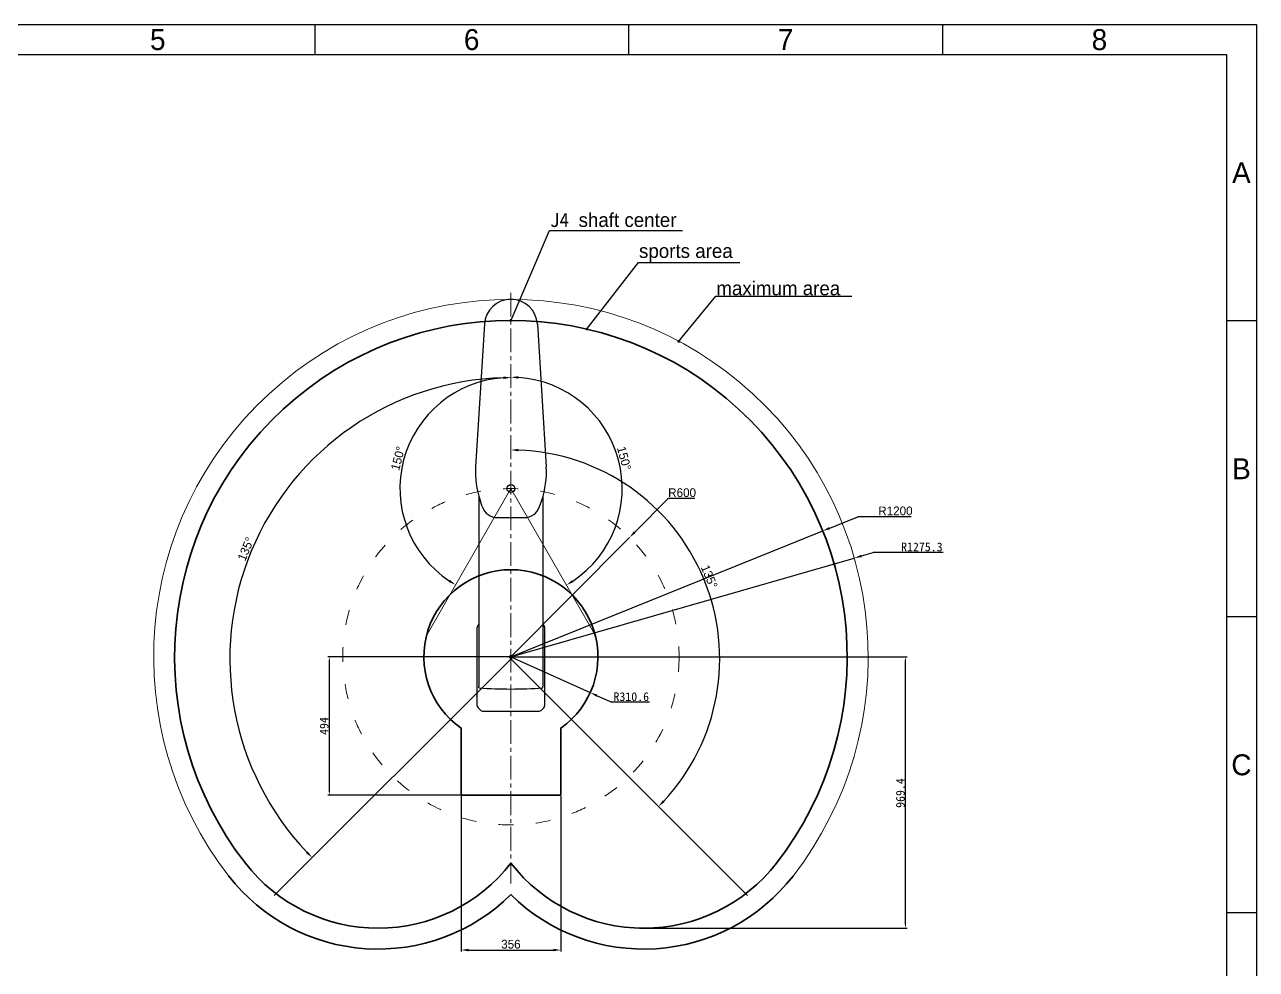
# Model space of a CAD drawing. Header units: millimetres. Extents: x 4086 to 8300, y 123 to 1549.
# Drawn here: x 7311 to 8300, y 791 to 1549 of the extents above; entities that cross this region are included whole.
import ezdxf
from ezdxf import colors
from ezdxf.entities.mleader import LeaderData, LeaderLine
from ezdxf.enums import TextEntityAlignment as Align
from ezdxf.math import Vec2, Vec3

# ---------------------------------------------------------------- set-up
doc = ezdxf.new("R2010")
doc.units = ezdxf.units.MM
doc.linetypes.add('ACAD_ISO03W100', pattern=[30, 12, -18])
doc.linetypes.add('CENTER2', pattern=[28.575, 19.05, -3.175, 3.175, -3.175])
doc.layers.add('00_COMPONENTS', color=7, linetype='Continuous')
for name, color, linetype, lineweight in [('中心线层', 7, 'CENTER2', 0), ('标注层', 7, 'Continuous', 0), ('粗线层', 7, 'Continuous', 35), ('细线层', 7, 'Continuous', 0), ('虚线层', 7, 'ACAD_ISO03W100', 0)]:
    doc.layers.add(name, color=color, linetype=linetype, lineweight=lineweight)
doc.styles.get("Standard").update_dxf_attribs({"font": 'simsun.ttc'})
doc.styles.add('思源黑', font='SourceHanSansCN-Normal.ttf')
doc.dimstyles.new('半径标注', dxfattribs={"dimtxt": 7, "dimasz": 6, "dimexe": 1.25, "dimexo": 0.625, "dimgap": 1, "dimtad": 1, "dimtoh": 1, "dimlfac": 2, "dimdsep": 46, "dimtxsty": '思源黑', "dimcen": 2.5, "dimadec": 0, "dimazin": 0, "dimtfac": 1, "dimtmove": 0, "dimatfit": 3, "dimfxl": 1, "dimarcsym": 0})
doc.dimstyles.new('直线标注', dxfattribs={"dimtxt": 7, "dimasz": 3, "dimexe": 1.25, "dimexo": 0.625, "dimtad": 1, "dimlfac": 4, "dimdsep": 46, "dimtxsty": 'Standard', "dimcen": 2.5, "dimadec": 0, "dimazin": 0, "dimtm": 1e-09, "dimtfac": 1, "dimtmove": 0, "dimatfit": 3, "dimfxl": 1, "dimarcsym": 0})

# ---------------------------------------------------------------- blocks, each defined once
blk = doc.blocks.new('1')
at = {"color": 2}
for p, q in [((7543.66, 1549.22), (7543.66, 1525.22)), ((7795.66, 1549.22), (7795.66, 1525.22)), ((8047.66, 1549.22), (8047.66, 1525.22)), ((8299.66, 1311.62), (8275.66, 1311.62)), ((8299.66, 1074.02), (8275.66, 1074.02)), ((8299.66, 836.42), (8275.66, 836.42))]:
    blk.add_line(p, q, dxfattribs=at)
for points in [[(6283.66, 123.62), (6283.66, 1549.22), (8299.66, 1549.22), (8299.66, 123.62)], [(6403.66, 147.62), (6403.66, 1525.22), (8275.66, 1525.22), (8275.66, 147.62)]]:
    blk.add_lwpolyline(points, close=True, dxfattribs=at)
at = {"color": 2, "style": '思源黑'}
for s, p in [('5', (7417.66, 1537.22)), ('6', (7669.66, 1537.22)), ('7', (7921.66, 1537.22)), ('8', (8173.66, 1537.22)), ('A', (8287.66, 1430.42)), ('B', (8287.66, 1192.82)), ('C', (8287.66, 955.22))]:
    blk.add_text(s, height=16.8, dxfattribs=at).set_placement(p, align=Align.MIDDLE_CENTER)
at = {"color": 7, "style": '思源黑'}
for tag, height, p in [('编号', 19.2, (8134.84, 252.67)), ('比例', 8, (7939.66, 171.62))]:
    blk.add_attdef(tag, text='', height=height, dxfattribs=at).set_placement(p, align=Align.MIDDLE)
at = {"linetype": 'Continuous', "lineweight": 0, "ltscale": 0.3, "style": '思源黑'}
for tag, p in [('当前页', (8121.35, 207.93)), ('总页数', (8160.27, 207.93))]:
    blk.add_attdef(tag, text='', height=8, dxfattribs=at).set_placement(p, align=Align.MIDDLE)
blk = doc.blocks.new('*D2192')
at = {"layer": 'Defpoints', "color": 0}
for p in [(7701.18, 1333.99), (7632.88, 1234.18), (7701.18, 1176.92), (7633.87, 1059.9), (7701.18, 859.9)]:
    blk.add_point(p, dxfattribs=at)
at = {"layer": '标注层', "color": 0, "lineweight": -2}
blk.add_arc((7701.18, 1176.92), 89.13, 93.85779, 236.23419, dxfattribs=at)
at = {"layer": '标注层', "color": 0}
for points in [[(7695.22, 1264.85), (7695.15, 1266.85), (7701.18, 1266.05)], [(7651.12, 1101.98), (7652.17, 1103.68), (7656.74, 1099.66)]]:
    blk.add_solid(points, dxfattribs=at)
at = {"layer": '标注层', "color": 0, "insert": (7610.52, 1201.14), "char_height": 7, "attachment_point": 5, "rotation": 75.04599, "style": '思源黑'}
blk.add_mtext('150%%d', dxfattribs=at)
blk = doc.blocks.new('*D2193')
at = {"layer": 'Defpoints', "color": 0}
for p in [(7701.18, 1333.99), (7701.18, 1176.92), (7789.18, 1161.31), (7768.5, 1059.9), (7701.18, 859.9)]:
    blk.add_point(p, dxfattribs=at)
at = {"layer": '标注层', "color": 0, "lineweight": -2}
blk.add_arc((7701.18, 1176.92), 89.37, 303.75557, 86.15245, dxfattribs=at)
at = {"layer": '标注层', "color": 0}
for points in [[(7707.21, 1267.09), (7707.15, 1265.09), (7701.18, 1266.29)], [(7750.31, 1103.47), (7751.37, 1101.77), (7745.74, 1099.46)]]:
    blk.add_solid(points, dxfattribs=at)
at = {"layer": '标注层', "color": 0, "insert": (7792.08, 1201.2), "char_height": 7, "attachment_point": 5, "rotation": 284.95401, "style": '思源黑'}
blk.add_mtext('150%%d', dxfattribs=at)
blk = doc.blocks.new('*D2194')
at = {"layer": 'Defpoints', "color": 0}
for p in [(7701.18, 1041.92), (7555.38, 930.77), (7701.18, 930.77)]:
    blk.add_point(p, dxfattribs=at)
at = {"layer": '标注层', "color": 0, "lineweight": -2}
for p, q in [((7700.56, 1041.92), (7554.13, 1041.92)), ((7555.38, 1038.92), (7555.38, 933.77)), ((7700.56, 930.77), (7554.13, 930.77))]:
    blk.add_line(p, q, dxfattribs=at)
at = {"layer": '标注层', "color": 0}
for points in [[(7555.88, 1038.92), (7554.88, 1038.92), (7555.38, 1041.92)], [(7554.88, 933.77), (7555.88, 933.77), (7555.38, 930.77)]]:
    blk.add_solid(points, dxfattribs=at)
at = {"layer": '标注层', "color": 0, "insert": (7551.26, 986.35), "char_height": 7, "attachment_point": 5, "rotation": 90}
blk.add_mtext('494', dxfattribs=at)
blk = doc.blocks.new('*D2195')
at = {"layer": 'Defpoints', "color": 0}
for p in [(7661.13, 930.77), (7741.23, 930.77), (7741.23, 806.57)]:
    blk.add_point(p, dxfattribs=at)
at = {"layer": '标注层', "color": 0, "lineweight": -2}
for p, q in [((7661.13, 930.15), (7661.13, 805.32)), ((7741.23, 930.15), (7741.23, 805.32)), ((7667.13, 806.57), (7735.23, 806.57))]:
    blk.add_line(p, q, dxfattribs=at)
at = {"layer": '标注层', "color": 0}
for points in [[(7667.13, 807.57), (7667.13, 805.57), (7661.13, 806.57)], [(7735.23, 805.57), (7735.23, 807.57), (7741.23, 806.57)]]:
    blk.add_solid(points, dxfattribs=at)
at = {"layer": '标注层', "color": 0, "insert": (7701.18, 811.2), "char_height": 7, "attachment_point": 5, "style": '思源黑'}
blk.add_mtext('356', dxfattribs=at)
blk = doc.blocks.new('*D2196')
at = {"layer": 'Defpoints', "color": 0}
for p in [(7701.18, 1041.92), (8018, 1041.92), (7803.92, 824.16)]:
    blk.add_point(p, dxfattribs=at)
at = {"layer": '标注层', "color": 0, "lineweight": -2}
for p, q in [((7701.81, 1041.92), (8019.25, 1041.92)), ((8018, 827.16), (8018, 1038.92)), ((7804.54, 824.16), (8019.25, 824.16))]:
    blk.add_line(p, q, dxfattribs=at)
at = {"layer": '标注层', "color": 0}
for points in [[(8018.5, 1038.92), (8017.5, 1038.92), (8018, 1041.92)], [(8017.5, 827.16), (8018.5, 827.16), (8018, 824.16)]]:
    blk.add_solid(points, dxfattribs=at)
at = {"layer": '标注层', "color": 0, "insert": (8013.87, 932.55), "char_height": 7, "attachment_point": 5, "rotation": 90}
blk.add_mtext('969.4', dxfattribs=at)
blk = doc.blocks.new('_Dot')
at = {"color": 0, "linetype": 'ByBlock', "lineweight": -2}
blk.add_line((-0.5, 0), (-1, 0), dxfattribs=at)
at = {"color": 0, "linetype": 'ByBlock', "const_width": 0.5}
blk.add_lwpolyline([(-0.25, 0, 1), (0.25, 0, 1)], format="xyb", close=True, dxfattribs=at)
blk = doc.blocks.new('*D2197')
at = {"layer": 'Defpoints', "color": 0}
for p in [(7796.36, 1137.67), (7701.18, 1041.92)]:
    blk.add_point(p, dxfattribs=at)
at = {"layer": '标注层', "color": 0, "lineweight": -2}
for p, q in [((7800.59, 1141.92), (7827.48, 1168.98)), ((7848.76, 1168.98), (7827.48, 1168.98)), ((7701.18, 1041.92), (7796.36, 1137.67))]:
    blk.add_line(p, q, dxfattribs=at)
at = {"layer": '标注层', "color": 0}
blk.add_solid([(7799.88, 1142.63), (7801.3, 1141.22), (7796.36, 1137.67)], dxfattribs=at)
at = {"layer": '标注层', "color": 0, "insert": (7838.62, 1173.6), "char_height": 7, "attachment_point": 5, "style": '思源黑'}
blk.add_mtext('R600', dxfattribs=at)
blk = doc.blocks.new('*D2198')
at = {"layer": 'Defpoints', "color": 0}
for p in [(7951.57, 1142.97), (7701.18, 1041.92)]:
    blk.add_point(p, dxfattribs=at)
at = {"layer": '标注层', "color": 0, "lineweight": -2}
for p, q in [((7957.13, 1145.21), (7979.73, 1154.33)), ((8022.63, 1154.33), (7979.73, 1154.33)), ((7701.18, 1041.92), (7951.57, 1142.97))]:
    blk.add_line(p, q, dxfattribs=at)
at = {"layer": '标注层', "color": 0}
blk.add_solid([(7956.76, 1146.14), (7957.5, 1144.28), (7951.57, 1142.97)], dxfattribs=at)
at = {"layer": '标注层', "color": 0, "insert": (8009.86, 1158.96), "char_height": 7, "attachment_point": 5, "style": '思源黑'}
blk.add_mtext('R1200', dxfattribs=at)
blk = doc.blocks.new('*D2199')
at = {"layer": 'Defpoints', "color": 0}
for p in [(7976.83, 1121.14), (7701.18, 1041.92)]:
    blk.add_point(p, dxfattribs=at)
at = {"layer": '标注层', "color": 0, "lineweight": -2}
for p, q in [((7701.18, 1041.92), (7976.83, 1121.14)), ((7982.6, 1122.8), (7992.11, 1125.53)), ((8048.14, 1125.53), (7992.11, 1125.53))]:
    blk.add_line(p, q, dxfattribs=at)
at = {"layer": '标注层', "color": 0}
blk.add_solid([(7982.32, 1123.76), (7982.88, 1121.84), (7976.83, 1121.14)], dxfattribs=at)
at = {"layer": '标注层', "color": 0, "insert": (8031.09, 1130.03), "char_height": 7, "attachment_point": 5}
blk.add_mtext('R1275.3', dxfattribs=at)
blk = doc.blocks.new('*D2209')
at = {"color": 0, "lineweight": -2}
for p, q in [((7701.18, 1041.92), (7764.89, 1013.18)), ((7770.35, 1010.71), (7782.2, 1005.37)), ((7812.42, 1005.37), (7782.2, 1005.37))]:
    blk.add_line(p, q, dxfattribs=at)
at = {"color": 0}
blk.add_solid([(7770.77, 1011.62), (7769.94, 1009.8), (7764.89, 1013.18)], dxfattribs=at)
at = {"layer": 'Defpoints', "color": 0}
for p in [(7701.18, 1041.92), (7764.89, 1013.18)]:
    blk.add_point(p, dxfattribs=at)
at = {"color": 0, "insert": (7797.81, 1009.87), "char_height": 7, "attachment_point": 5}
blk.add_mtext('R310.6', dxfattribs=at)
blk = doc.blocks.new('*D2210')
at = {"color": 0, "lineweight": -2}
blk.add_arc((7701.18, 1040.27), 225.65, 91.52353, 223.47647, dxfattribs=at)
at = {"color": 0}
for points in [[(7695.2, 1264.84), (7695.17, 1266.84), (7701.18, 1265.92)], [(7536.72, 884.31), (7538.16, 885.7), (7541.63, 880.71)]]:
    blk.add_solid(points, dxfattribs=at)
at = {"layer": 'Defpoints', "color": 0}
for p in [(7701.18, 1333.99), (7541.63, 1199.83), (7702.12, 1041.2), (7701.18, 859.9), (7511.2, 850.28)]:
    blk.add_point(p, dxfattribs=at)
at = {"color": 0, "insert": (7488.36, 1128.42), "char_height": 7, "attachment_point": 5, "rotation": 67.5, "style": '思源黑'}
blk.add_mtext('135%%d', dxfattribs=at)
blk = doc.blocks.new('*D2211')
at = {"color": 0, "lineweight": -2}
blk.add_arc((7701.18, 1040.27), 167.63, 317.05094, 87.94906, dxfattribs=at)
at = {"color": 0}
for points in [[(7707.2, 1208.79), (7707.17, 1206.79), (7701.18, 1207.89)], [(7823.16, 926.75), (7824.6, 925.36), (7819.72, 921.74)]]:
    blk.add_solid(points, dxfattribs=at)
at = {"layer": 'Defpoints', "color": 0}
for p in [(7701.18, 1333.99), (7700.25, 1041.2), (7868.81, 1040.27), (7701.18, 859.9), (7891.17, 850.28)]:
    blk.add_point(p, dxfattribs=at)
at = {"color": 0, "insert": (7860.41, 1106.22), "char_height": 7, "attachment_point": 5, "rotation": 292.5, "style": '思源黑'}
blk.add_mtext('135%%d', dxfattribs=at)

msp = doc.modelspace()

# ---------------------------------------------------------------- linework, layer by layer
for p, q in [((7702.11752, 1041.19889), (7511.19869, 850.28006)), ((7700.25181, 1041.19889), (7891.17064, 850.28006))]:
    msp.add_line(p, q)
at = {"layer": '00_COMPONENTS', "color": 7, "linetype": 'Continuous'}
for p, q in [((7679.90667, 1308.83048), (7672.82943, 1194.38358)), ((7722.46266, 1308.83048), (7729.5399, 1194.38358)), ((7675.53466, 1170.74277), (7675.53466, 1018.29855)), ((7678.11966, 1162.4164), (7676.39394, 1167.52682)), ((7724.24967, 1162.4164), (7725.97539, 1167.52682)), ((7726.83466, 1170.74277), (7726.83466, 1018.29855)), ((7690.43034, 1153.57991), (7711.93899, 1153.57991)), ((7675.53466, 1068.02355), (7674.84367, 1067.33256)), ((7727.52565, 1067.33256), (7726.83466, 1068.02355)), ((7674.18466, 1002.58053), (7674.18466, 1065.74157)), ((7728.18466, 1065.74157), (7728.18466, 1002.58053)), ((7675.55488, 1017.1404), (7675.53466, 1018.29855)), ((7681.04885, 1016.77608), (7681.05056, 1016.77311)), ((7722.22385, 1016.77608), (7722.22556, 1016.77311)), ((7726.81445, 1017.1404), (7726.83466, 1018.29855)), ((7674.84367, 1000.98954), (7676.90065, 998.93256)), ((7725.46867, 998.93256), (7727.52565, 1000.98954)), ((7678.49164, 998.27355), (7723.87768, 998.27355))]:
    msp.add_line(p, q, dxfattribs=at)
for points in [[(7675.55488, 1017.1404), (7675.56251, 1017.08608), (7675.60423, 1017.00367), (7675.67554, 1016.94496), (7675.76443, 1016.91986)], [(7726.60489, 1016.91986), (7726.69378, 1016.94496), (7726.76509, 1017.00367), (7726.80681, 1017.08608), (7726.81445, 1017.1404)]]:
    msp.add_lwpolyline(points, dxfattribs=at)
for centre, radius in [((7701.18466, 1176.92355), 3.15), ((7701.18466, 1041.92355), 1.18125)]:
    msp.add_circle(centre, radius, dxfattribs=at)
for centre, radius, start, end in [((7701.18466, 1307.51468), 21.31864, 3.53858394, 176.46141606), ((7743.06391, 1190.04038), 70.36864, 176.46141606, 198.65913901), ((7659.30541, 1190.04038), 70.36864, 341.34086099, 3.53858394), ((7690.43034, 1166.57355), 12.99364, 198.65913901, 270), ((7711.93899, 1166.57355), 12.99364, 270, 341.34086099), ((7676.43466, 1065.74157), 2.25, 135, 180), ((7725.93466, 1065.74157), 2.25, 0, 45), ((7676.88466, 1037.19855), 1.4625, 157.52608886, 202.47391113), ((7701.18466, 1387.29855), 371.25, 266.07364967, 273.92631357), ((7676.43466, 1002.58053), 2.25, 180, 225), ((7678.49164, 1000.52355), 2.25, 225, 270), ((7723.87768, 1000.52355), 2.25, 270, 315), ((7725.93466, 1002.58053), 2.25, 315, 0)]:
    msp.add_arc(centre, radius, start, end, dxfattribs=at)
at = {"layer": '中心线层'}
msp.add_line((7701.18466, 1333.99019), (7701.18466, 859.89855), dxfattribs=at)
at = {"layer": '粗线层'}
for p, q in [((7661.13466, 930.77355), (7661.13466, 984.77355)), ((7741.23466, 930.77355), (7741.23466, 984.77355)), ((7661.13466, 930.77355), (7741.23466, 930.77355))]:
    msp.add_line(p, q, dxfattribs=at)
for centre, radius, start, end in [((7701.18466, 1041.92355), 270, 322.15908042, 217.84091958), ((7701.18466, 1041.92355), 69.885, 304.96558834, 235.03441166), ((7594.57286, 959.10494), 135, 217.84091958, 322.15908042), ((7807.79647, 959.10494), 135, 217.84091958, 322.15908042), ((7594.57286, 959.10494), 151.8075, 217.84091958, 314.61044691), ((7807.79647, 959.10494), 151.8075, 225.38955309, 322.15908042)]:
    msp.add_arc(centre, radius, start, end, dxfattribs=at)
at = {"layer": '细线层'}
for q in [(7633.87243, 1059.90192), (7768.4969, 1059.90192)]:
    msp.add_line((7701.18466, 1176.92355), q, dxfattribs=at)
msp.add_arc((7701.18466, 1041.92355), 286.8075, 322.15908042, 217.84091958, dxfattribs=at)
at = {"layer": '虚线层'}
msp.add_circle((7701.18466, 1041.92355), 135, dxfattribs=at)

# ---------------------------------------------------------------- block references
msp.add_blockref('1', (0, 0))

# ---------------------------------------------------------------- dimensions: what is measured, and where the dimension line sits
for base, line2, picture, middle in [((7541.62551, 1199.82519), ((7702.11752, 1041.19889), (7511.19869, 850.28006)), '*D2210', (7488.35683, 1128.42221)), ((7868.8119, 1040.26604), ((7700.25181, 1041.19889), (7891.17064, 850.28006)), '*D2211', (7860.4058, 1106.21759))]:
    dim = msp.add_angular_dim_2l(base=base, line1=((7701.18466, 1333.99019), (7701.18466, 859.89855)), line2=line2, dimstyle='半径标注')
    dim.commit()
    dim.dimension.update_dxf_attribs({"geometry": picture, "text_midpoint": middle})
dim = msp.add_radius_dim(center=(7701.18466, 1041.92355), mpoint=(7764.88532, 1013.1809), text='R310.6', dimstyle='半径标注', override={"dimtxsty": 'Standard'})
dim.commit()
dim.dimension.update_dxf_attribs({"geometry": '*D2209', "text_midpoint": (7797.81009, 1009.86648)})
at = {"layer": '标注层'}
for base, line1, line2, picture, middle in [((7632.87748, 1234.17783), ((7701.18466, 1333.99019), (7701.18466, 859.89855)), ((7701.18466, 1176.92355), (7633.87243, 1059.90192)), '*D2192', (7610.52159, 1201.13867)), ((7789.17614, 1161.31117), ((7701.18466, 1176.92355), (7768.4969, 1059.90192)), ((7701.18466, 1333.99019), (7701.18466, 859.89855)), '*D2193', (7792.07681, 1201.19985))]:
    dim = msp.add_angular_dim_2l(base=base, line1=line1, line2=line2, dimstyle='半径标注', dxfattribs=at)
    dim.commit()
    dim.dimension.update_dxf_attribs({"geometry": picture, "text_midpoint": middle})
for mpoint, text, picture, middle in [((7796.35885, 1137.66735), 'R600', '*D2197', (7838.62416, 1168.97852)), ((7951.56536, 1142.96565), 'R1200', '*D2198', (8009.86181, 1154.33348))]:
    dim = msp.add_radius_dim(center=(7701.18466, 1041.92355), mpoint=mpoint, text=text, dimstyle='半径标注', dxfattribs=at)
    dim.commit()
    dim.dimension.update_dxf_attribs({"geometry": picture, "text_midpoint": middle, "dimtype": 164})
dim = msp.add_radius_dim(center=(7701.18466, 1041.92355), mpoint=(7976.83435, 1121.14346), text='R1275.3', dimstyle='半径标注', override={"dimtxsty": 'Standard'}, dxfattribs=at)
dim.commit()
dim.dimension.update_dxf_attribs({"geometry": '*D2199', "text_midpoint": (8031.08896, 1125.53348), "dimtype": 164})
dim = msp.add_linear_dim(base=(7555.38466, 930.77355), p1=(7701.18466, 1041.92355), p2=(7701.18466, 930.77355), angle=90, text='494', dimstyle='直线标注', dxfattribs=at)
dim.commit()
dim.dimension.update_dxf_attribs({"geometry": '*D2194', "text_midpoint": (7551.25966, 986.34855)})
dim = msp.add_linear_dim(base=(8017.99552, 1041.92355), p1=(7803.91666, 824.1607), p2=(7701.18466, 1041.92355), angle=90, text='969.4', dimstyle='直线标注', dxfattribs=at)
dim.commit()
dim.dimension.update_dxf_attribs({"geometry": '*D2196', "text_midpoint": (8017.99552, 932.5457), "dimtype": 160})
dim = msp.add_linear_dim(base=(7741.23466, 806.57355), p1=(7661.13466, 930.77355), p2=(7741.23466, 930.77355), text='356', dimstyle='半径标注', dxfattribs=at)
dim.commit()
dim.dimension.update_dxf_attribs({"geometry": '*D2195', "text_midpoint": (7701.18466, 811.20431)})

# ---------------------------------------------------------------- leaders
ml = msp.add_multileader_mtext('Standard', dxfattribs=at)
ml.set_content('J4 {\\fSource Han Sans CN Normal|b0|i0|c134|p34;shaft center}', color=256)
ml.set_leader_properties()
ml.set_arrow_properties(name='DOT')
ml.build(insert=Vec2(0, 0))
ml.multileader.update_dxf_attribs({"text_left_attachment_type": 5, "text_right_attachment_type": 5, "dogleg_length": 0.36, "arrow_head_size": 2.25})
ctx = ml.context
ctx.base_point, ctx.char_height, ctx.arrow_head_size, ctx.landing_gap_size, ctx.plane_origin = Vec3(7732.43714, 1383.90238), 11.25, 2.25, 0.10125, Vec3(7702.40266, 1312.55453)
ctx.left_attachment, ctx.right_attachment = 5, 5
notes = []
notes.append((ctx, [(0, (1, 1, 0), (7732.03214, 1383.90238), (1, 0), 0.405, [(0, [(7701.18466, 1311.92264)], 0, [])])]))
ctx.mtext.insert, ctx.mtext.flow_direction = Vec3(7732.53839, 1398.09794), 5
ml = msp.add_multileader_mtext('Standard', dxfattribs=at)
ml.set_content('{\\fSource Han Sans CN Normal|b0|i0|c134|p34;sports area}', color=256)
ml.set_leader_properties()
ml.set_arrow_properties(name='DOT')
ml.build(insert=Vec2(0, 0))
ml.multileader.update_dxf_attribs({"text_left_attachment_type": 5, "text_right_attachment_type": 5, "dogleg_length": 0.36, "arrow_head_size": 2.25})
ctx = ml.context
ctx.base_point, ctx.char_height, ctx.arrow_head_size, ctx.landing_gap_size, ctx.plane_origin = Vec3(7803.90285, 1358.41557), 11.25, 2.25, 0.10125, Vec3(7753.05477, 1315.88426)
ctx.left_attachment, ctx.right_attachment = 5, 5
notes.append((ctx, [(0, (1, 1, 0), (7803.49785, 1358.41557), (1, 0), 0.405, [(0, [(7762.21483, 1304.93556)], 0, [])])]))
ctx.mtext.insert, ctx.mtext.flow_direction = Vec3(7804.0041, 1373.23044), 5
ml = msp.add_multileader_mtext('Standard', dxfattribs=at)
ml.set_content('{\\fSource Han Sans CN Normal|b0|i0|c134|p34;maximum area}', color=256)
ml.set_leader_properties()
ml.set_arrow_properties(name='DOT')
ml.build(insert=Vec2(0, 0))
ml.multileader.update_dxf_attribs({"text_left_attachment_type": 5, "text_right_attachment_type": 5, "dogleg_length": 0.36, "arrow_head_size": 2.25})
ctx = ml.context
ctx.base_point, ctx.char_height, ctx.arrow_head_size, ctx.landing_gap_size, ctx.plane_origin = Vec3(7865.98372, 1331.27137), 11.25, 2.25, 0.10125, Vec3(7884.09434, 1241.21026)
ctx.left_attachment, ctx.right_attachment = 5, 5
notes.append((ctx, [(0, (1, 1, 0), (7865.57872, 1331.27137), (1, 0), 0.405, [(0, [(7835.95966, 1295.04855)], 0, [])])]))
ctx.mtext.insert, ctx.mtext.flow_direction = Vec3(7866.08497, 1343.26437), 5
for ctx, leaders in notes:
    for number, flags, end, landing, length, lines in leaders:
        leader = LeaderData()
        leader.index, (leader.has_last_leader_line, leader.has_dogleg_vector, leader.attachment_direction) = number, flags
        leader.last_leader_point, leader.dogleg_vector, leader.dogleg_length = Vec3(end), Vec3(landing), length
        for number, points, colour, breaks in lines:
            line = LeaderLine()
            line.index, line.vertices, line.color, line.breaks = number, Vec3.list(points), colors.encode_raw_color(colour), breaks
            leader.lines.append(line)
        ctx.leaders.append(leader)

doc.saveas('drawing.dxf')
